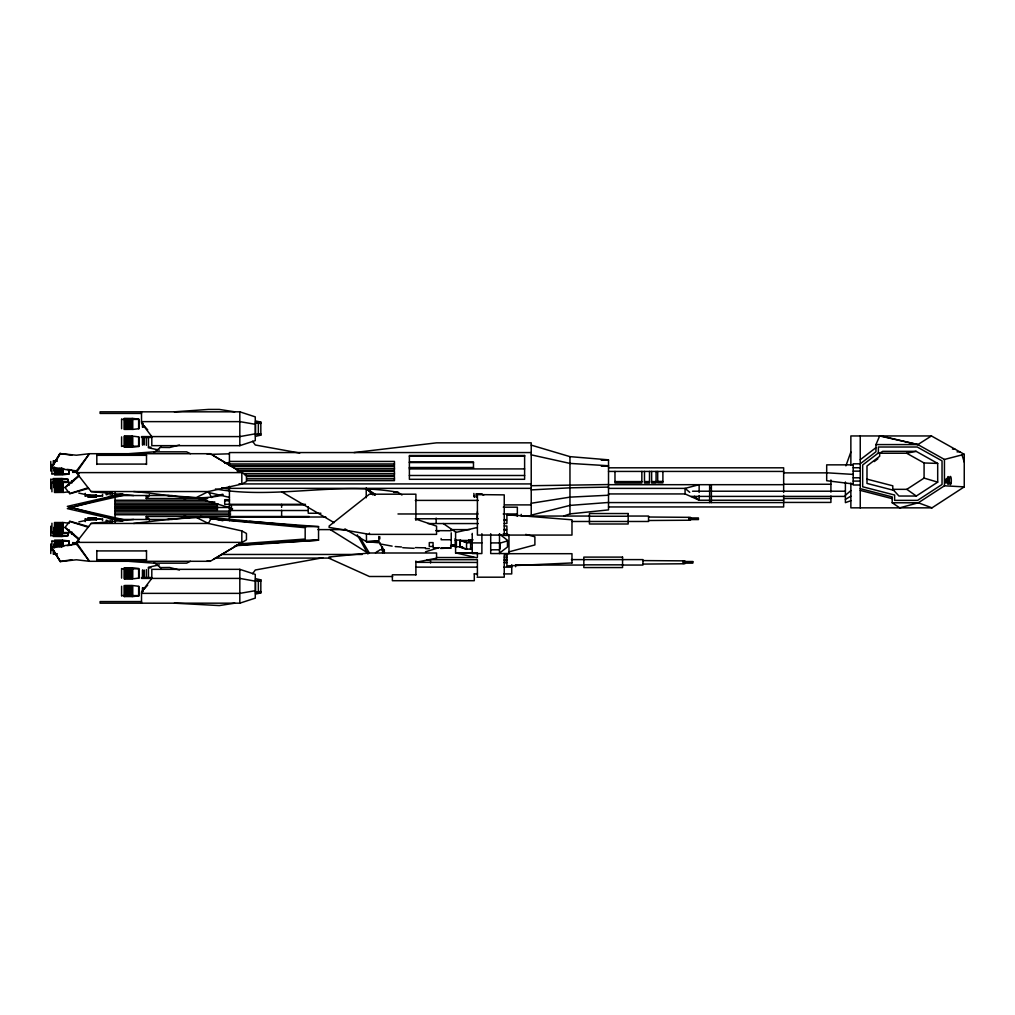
<?xml version="1.0" encoding="UTF-8"?>
<svg xmlns="http://www.w3.org/2000/svg" width="1015" height="1015" viewBox="0 0 1015 1015"><rect width="100%" height="100%" fill="white"/><g stroke="black" fill="none" stroke-linecap="round" stroke-linejoin="round"><path stroke-width="1.5" d="M384.025 550.231L382.186 549.673L382.16 546.793M239.933 445.001L239.819 445.661L151.806 445.661L151.806 436.59L141.516 423.09L141.516 411.824M845.888 465.86L850.862 452.018M860.238 485.005L853.196 485.005L853.196 463.817L860.238 463.817L875.958 451.764L875.958 444.583L879.65 435.955L917.877 444.583L944.445 459.452L964.25 454.314L964.25 486.87L931.986 507.843L850.862 507.843L850.862 483.026M382.173 549.546L382.389 546.742M211.285 518.17L222.805 520.746L223.224 519.997L211.704 517.422L208.354 523.448L91.096 523.448L76.366 542.378L76.366 544.509M79.297 473.789L76.366 472.622L89.409 453.705L76.366 455.215L59.834 453.54L51.524 467.509L76.366 471.1L89.409 453.705L210.257 453.705L246.455 475.147L246.455 481.554L241.824 484.079L208.354 491.552L91.096 491.552L76.366 472.622L76.366 470.491M51.524 468.067L60.367 453.426L51.524 467.509L54.62 467.877M252.583 573.754L255.298 569.999L322.745 557.768M149.37 495.028L146.249 498.505L207.263 498.505M144.612 588.535L147.695 585.16M149.56 495.244L146.249 498.505L146.249 495.536M78.637 475.553L64.897 487.428L69.832 493.772L88.61 488.355M845.394 495.295L850.862 490.588M65.074 487.669L79.094 476.136M375.487 552.883L377.377 551.323M378.024 551.348L379.927 549.787L382.617 549.787L382.617 552.883M329.012 526.138L369.409 494.191L415.896 494.191L415.896 520.34M154.128 452.309L161.169 446.828M499.507 553.137L507.462 547.009L507.462 540.246L499.507 534.131M860.238 459.719L876.008 447.628M874.245 461.584L877.874 458.805M213.455 455.621L238.627 470.706M866.988 479.143L892.794 485.804L892.794 489.332L906.826 489.332L924.081 478.103L937.695 482.138L937.695 463.411L916.114 451.332L882.707 451.332L879.675 453.236L879.675 456.281L866.988 465.999L866.988 483.419L894.38 490.499M892.794 489.332L898.947 496.031L916.317 496.031L937.695 482.138M964.25 486.87L944.445 485.804L918.321 502.78L899.721 507.843L892.198 502.78L892.198 496.906L860.238 488.646M875.958 444.583L917.877 444.583L931.427 435.955L964.25 454.314M79.297 541.211L76.366 542.378L89.409 561.295L76.366 543.9L51.524 547.491L60.367 561.574L76.366 559.785L89.409 561.295L210.257 561.295L246.455 539.853L246.455 533.446L241.824 530.921L208.354 523.448L196.225 517.422L167.729 519.464L133.625 523.448M845.394 499.355L850.862 496.183M190.401 561.295L186.608 563.16L153.773 563.16L128.93 561.295M118.59 494.648L67.333 508.617L122.675 521.279M850.862 500.712L845.394 502.653L845.394 481.973M563.997 515.963L569.961 513.894L608.518 509.885L608.518 459.833L569.961 456.636L531.226 445.128M141.516 601.565L100.092 601.565L100.092 603.176L239.819 603.176L255.273 598.127L255.273 574.389L239.819 569.339L151.806 569.339L151.806 578.41L141.516 591.91L141.516 603.176M506.84 541.084L500.04 543.139L500.129 548.747M69.654 493.544L88.153 487.771M425.488 551.817L438.759 547.707L436.856 547.745A419.411 381.348 0 0 1 433.075 547.796M508.972 551.843L534.892 544.928L534.892 536.821L525.745 534.385M179.465 445.001L169.645 447.514L160.421 447.412M531.226 515.138L569.961 505.407L608.518 502.463M477.405 527.483L455.595 532.482L455.595 539.143M122.675 493.721L67.333 506.384L118.59 520.352M126.545 520.378L70.175 507.475L126.545 494.622M160.421 567.588L169.645 567.486L179.465 569.999M211.285 496.83L222.805 494.254L223.224 495.003C193.776 502.095 163.225 493.633 133.625 491.552M260.83 435.156L255.577 436.31L255.577 420.946L260.83 422.088L260.83 435.156L258.356 435.156M260.83 592.912L255.577 594.054L255.577 578.69L260.83 579.844L260.83 592.912L258.356 592.912L258.356 581.138L260.83 581.138L255.577 580.656M78.815 521.913L91.21 519.223M159.317 564.873L148.469 567.22L148.469 577.028M879.675 453.236L906.661 453.236L916.114 451.332M415.896 562.247L436.564 558.237L436.564 552.997L369.409 552.997L329.012 557.007M255.273 433.824L239.819 436.59L141.516 436.59L141.516 437.478L151.806 437.478M255.273 590.705L239.819 593.369L141.516 593.369M531.226 503.262L569.961 497.134L608.518 495.231M234.757 603.176L219.303 605.574L174.39 603.176M207.136 454.136L210.257 453.705M59.834 561.46L71.849 559.798M434.712 548.252L439.305 547.643M451.535 546.045L454.593 545.639L450.559 545.639M54.62 547.123L51.524 547.491L60.367 561.574L51.524 546.933M59.289 546.565L63.945 545.994M67.041 545.626L71.697 545.068M354.019 452.563L436.564 442.845L531.226 442.845L531.226 515.506M69.223 491.768L63.095 492.491L63.095 481.478L69.223 482.188L69.223 485.132M200.336 498.505L208.138 497.756M91.096 523.448L133.625 519.464M255.577 434.344L260.83 433.862L258.356 433.862L258.356 422.088L260.83 422.088M255.577 592.088L260.83 591.618L258.356 591.618M167.729 519.464L191.594 517.422L211.704 517.422M191.594 497.845L183.728 498.505L191.556 497.908M128.93 453.705L153.773 451.84L186.608 451.84L190.401 453.705M238.741 543.926L305.172 539.041L305.172 527.724L210.156 518.728M236.229 545.398L306.454 540.196L318.545 540.196L318.545 526.607L249.563 521.431M174.39 411.824L208.506 409.426L219.303 409.426L234.757 411.824M235.011 545.74L318.545 540.196L282.487 542.289M344.922 529.005L366.478 541.667L378.823 540.881M237.028 544.941L243.296 544.573M252.697 544.027L260.538 543.571M266.805 543.203L279.353 542.479M531.226 489.902L569.961 487.822L608.518 487.099M401.94 495.028L398.07 492.351C337.729 481.275 275.737 499.672 215.459 488.964M366.428 533.839L366.478 541.667L379.153 541.16M210.473 454.377L229.428 453.807M531.226 485.716L608.518 484.548M648.56 520.505L690.454 520.226L690.454 517.346L648.56 517.016M642.952 564.074L684.846 563.756L684.846 560.864L642.952 560.584M239.819 411.824L239.819 445.661L255.273 440.611L255.273 416.873L239.819 411.824L100.092 411.824L100.092 413.435L141.516 413.435M132.204 418.51L124.68 418.421L124.68 423.115L132.204 423.115L132.204 418.421M124.68 418.7L132.204 418.7M124.68 418.967L132.204 418.967M121.597 419.398L138.636 419.398L138.636 428.457M124.68 419.449L132.204 419.449M124.68 419.766L132.204 419.639M124.68 420.299L132.204 420.299M124.68 420.844L132.204 420.844M124.68 421.504L132.204 421.504M141.516 421.631L239.819 421.631L255.273 424.295M124.68 422.139L132.204 422.139M124.68 422.392L132.204 422.392M124.68 422.862L132.204 422.862M258.356 423.382L260.83 423.382L255.577 422.912M124.68 424.993L132.204 424.993M124.68 425.716L132.204 425.716M124.68 425.869L132.204 425.869M124.68 426.351L132.204 426.351M124.68 426.516L132.204 426.516M124.68 427.011L132.204 426.871M124.68 427.404L132.204 427.404M124.68 427.556L132.204 427.556M124.68 427.67L132.204 427.67M124.68 428.038L132.204 428.038L124.68 428.203M124.68 428.508L132.204 428.508M124.68 428.888L132.204 428.888M124.68 429.142L132.204 429.142M132.204 429.345L124.68 429.434L124.68 424.739L132.204 424.739L132.204 429.434M931.427 435.955L850.862 435.955L850.862 465.035M132.204 436.26L124.68 436.171L124.68 440.865L132.204 440.865L132.204 436.171M124.68 436.45L132.204 436.45M124.68 436.716L132.204 436.716M124.68 437.097L132.204 437.097M124.68 437.567L132.204 437.389M124.68 437.934L132.204 437.934M124.68 438.049L132.204 438.201M124.68 439.089L132.204 439.254M124.68 439.888L132.204 439.736M124.68 440.142L132.204 440.142M124.68 440.611L132.204 440.611M124.68 442.743L132.204 442.743M124.68 443.212L132.204 443.212M124.68 443.466L132.204 443.466M124.68 443.618L132.204 443.618M124.68 444.101L132.204 444.101M124.68 444.76L132.204 444.76M124.68 445.154L132.204 445.154M124.68 445.306L132.204 445.306M124.68 445.839L132.204 445.839M121.597 446.207L132.204 446.257M132.432 446.207L138.636 446.207L138.636 437.148M124.68 446.638L132.204 446.638M124.68 446.892L132.204 447.095L132.204 442.489L124.68 442.489L124.68 447.095M124.68 447.184L132.204 447.184M148.469 447.196L150.981 447.196M952.451 449.074L954.874 449.074M957.044 451.853L959.847 451.853M531.226 452.563L229.428 452.563L229.428 465.593L394.454 465.593L394.454 461.432L229.428 461.432M96.818 455.316L146.503 455.316M409.388 456.255L524.615 456.255M601.286 460.239L608.518 460.239M56.853 460.734L53.833 460.734L53.833 464.299M53.833 461.026L56.853 461.026M53.833 461.292L56.853 461.292M409.388 462.003L473.485 462.003L473.485 468.08L409.388 468.08M409.388 462.548L473.485 462.548M229.428 463.957L394.454 463.957M96.818 464.083L146.503 464.083M853.196 464.857L826.692 464.857L826.692 480.717L853.196 483.965M601.286 466.164L608.518 466.164M232.575 466.393L394.454 466.393L394.454 470.275L237.294 470.275M409.388 467.522L473.485 467.522M608.518 467.814L783.656 467.814L783.656 492.453M853.196 467.737L860.238 467.737M62.549 468.423L55.026 468.423L55.026 467.446M235.721 468.537L394.454 468.537M53.833 468.676L62.549 468.854L62.549 469.615L55.026 469.615L55.026 468.854M409.388 468.917L524.615 468.917M53.833 469.323L61.357 469.323M53.833 469.869L61.357 469.869M55.026 470.288L62.549 470.288M53.833 470.402L61.357 470.402L61.357 468.181M55.026 470.77L62.549 470.77M53.833 470.82L61.357 471.201M55.026 471.023L62.549 471.176M853.196 471.138L860.238 471.138M237.294 471.366L394.454 471.366L394.454 475.477L245.148 475.477M608.518 471.429L783.656 471.429M55.026 471.658L62.549 471.658M55.026 472.318L62.549 472.318M76.366 472.622L241.824 472.622L241.824 484.079M55.026 472.863L62.549 472.863M783.656 472.863L826.197 472.863M55.026 473.51L62.549 473.396M55.026 473.713L62.549 473.713M243.575 473.637L394.454 473.637M51.93 473.764L68.969 473.764L68.969 469.831M55.026 474.195L62.549 474.195M55.026 474.449L62.549 474.449M409.388 475.489L524.615 475.489M246.721 476.53L394.454 476.53L394.454 480.628L246.721 480.628M853.196 477.799L860.238 477.799M61.357 478.484L53.833 478.572L53.833 482.937M53.833 478.776L61.357 478.776M246.721 478.788L394.454 478.788M53.833 479.042L61.357 479.042M53.833 479.41L61.357 479.41M50.75 479.461L53.846 479.461M63.133 479.461L67.789 479.461L67.789 482.239M53.833 479.841L61.357 479.841M53.833 480.361L61.357 480.361M53.833 480.526L61.357 480.526M53.833 480.92L61.357 480.92M853.196 481.085L860.238 481.085M657.707 481.415L662.897 481.415M53.833 481.567L62.549 481.757M614.976 481.579L641.848 481.579M644.487 481.579L649.499 481.579M651.63 481.579L656.071 481.579M55.026 482.024L62.549 482.024M55.026 482.404L62.549 482.404M51.93 482.442L68.969 482.442L68.969 484.193M55.026 482.823L62.549 482.823M238.918 483.927L531.226 483.927M783.656 484.257L830.917 484.257M55.026 484.561L62.549 484.561M608.518 484.688L783.656 484.688M53.833 484.802L61.357 484.802L61.357 487.073L53.833 487.073M53.833 485.056L62.549 485.043M55.026 485.195L62.549 485.195M53.833 485.538L62.549 485.449M53.833 485.779L61.357 485.779M53.833 485.931L62.549 485.919M53.833 486.426L61.357 486.426M53.833 486.591L62.549 486.604L62.549 487.365L55.026 487.365L55.026 486.604M53.833 487.619L61.357 487.619M55.026 488.037L62.549 488.037M709.637 488.075L711.375 488.075M55.026 488.52L62.549 488.52M229.428 488.355L531.226 488.355M608.518 488.38L685.062 488.38L699.145 484.688L699.145 492.453M55.026 488.773L62.549 488.926M55.026 489.573L62.549 489.408M55.026 489.928L62.549 489.928M55.026 490.067L62.549 490.067M55.026 490.613L62.549 490.461M55.026 490.714L62.549 490.714M709.637 490.664L711.375 490.664M55.026 491.26L62.549 491.095M692.535 491.209L709.815 491.209M711.375 491.209L845.394 491.209M55.026 491.565L62.549 491.565M55.026 491.945L62.549 491.945M55.026 492.199L62.549 492.199M393.668 492.351L398.07 492.351M608.518 493.937L685.062 493.937L699.145 500.23L709.637 500.23M88.368 495.637L95.892 495.637M115.101 495.536L172.41 495.536M99.99 495.777L91.21 495.777L78.815 493.087M85.285 496.005L102.312 496.005L102.312 495.104M88.368 496.436L95.892 496.436M690.961 496.398L709.815 496.398M711.375 496.398L845.394 496.398M88.368 496.69L95.892 496.69M783.656 498.505L830.917 498.505M229.466 499.697L224.708 499.697L224.708 504.315L305.464 504.315M115.101 500.243L206.882 500.243M711.375 500.23L783.656 500.23M415.313 500.395L478.331 500.395M224.708 500.763L229.466 500.763M115.101 501.943L214.799 501.943M783.656 502.425L830.917 502.425L830.917 496.043M608.518 502.577L783.656 502.577M892.198 502.78L918.321 502.78L931.986 507.843M115.101 503.871L217.959 503.871M115.101 504.709L217.4 504.709L217.4 510.291L115.101 510.291M229.428 504.899L305.109 504.899M504.506 504.899L531.226 504.899M115.101 506.307L217.4 506.307M608.518 506.954L783.656 506.954L783.656 495.333M503.3 507.183L517.346 507.183L517.346 516.369M115.101 507.5L229.897 507.5M115.101 508.693L217.4 508.693M229.428 508.896L232.6 508.896M308.243 510.52L231.471 510.52L231.471 506.003M115.101 511.129L230.621 511.129M477.405 511.712L477.063 518.767M115.101 513.057L230.621 513.057M320.905 513.247L308.243 513.247L308.243 506.739M397.982 513.971L478.078 513.971M503.212 513.971L517.346 513.971M115.101 514.757L230.621 514.757M589.436 516.051L521.228 516.051L521.228 514.339M628.171 516.051L648.56 516.051L648.56 521.482L572.384 521.482M589.436 516.254L628.171 516.254M309.283 516.495L146.249 516.495L146.249 519.464M229.428 517.016L325.853 517.016M88.368 518.107L95.892 518.018L95.892 519.896L88.368 519.896L88.368 518.018M688.779 517.942L698.422 517.942L698.422 519.578L688.779 519.578M88.368 518.31L95.892 518.31M88.368 518.564L95.892 518.564M415.262 518.767L478.319 518.767M85.285 518.995L102.312 518.995L102.312 519.896M88.368 519.046L95.892 519.046M88.368 519.363L99.99 519.223M688.779 519.236L698.422 519.236M115.101 519.464L172.41 519.464M504.239 519.655L506.904 519.655L506.904 514.783L517.346 515.582M504.239 520.403L506.904 520.403L506.904 523.461L504.239 523.461M55.026 522.801L62.549 522.801M55.026 523.055L62.549 523.055M55.026 523.436L62.549 523.436M427.911 523.562L478.331 523.562M62.549 523.74L55.026 523.854L62.549 523.905M55.026 524.286L62.549 524.286M55.026 524.933L62.549 525.072M55.026 525.427L62.549 525.427M55.026 525.592L62.549 525.592M55.026 526.075L62.549 526.075M504.239 525.973L506.904 525.973L506.904 529.386L504.239 529.386M55.026 526.227L62.549 526.227M55.026 526.481L62.549 526.481M260.83 522.852L306.454 526.607L318.545 526.607M55.026 526.963L62.549 526.963M53.833 527.381L61.357 527.381M53.833 527.927L61.357 527.927L61.357 530.198L53.833 530.198M53.833 528.409L62.549 528.396L62.549 527.635L55.026 527.635L55.026 528.396M53.833 528.574L61.357 528.574M53.833 529.069L62.549 529.081M53.833 529.221L61.357 529.221M53.833 529.462L62.549 529.551M317.911 529.614L346.356 529.614M450.647 529.614L469.602 529.614M53.833 529.944L62.549 529.805M504.239 530.147L506.904 530.147L506.904 533.205M55.026 530.439L62.549 530.439M451.218 530.731L436.856 530.642M55.026 532.177L62.549 532.177M55.026 532.494L62.549 532.494M51.93 532.558L68.969 532.558L68.969 530.807M55.026 532.976L62.549 532.976M55.026 533.243L62.549 533.243M53.833 533.433L62.549 533.433L62.549 531.644L55.026 531.644L55.026 533.522M503.288 533.712L507.551 533.712M53.833 534.08L61.357 534.08M329.012 527.356L369.409 534.372L436.564 534.372L436.564 526.138L415.896 519.109M53.833 534.474L61.357 534.639M53.833 535.159L61.357 535.159M506.904 535.07L571.978 535.07L571.978 519.807L506.904 514.58M504.328 535.425L508.972 535.425M50.75 535.539L61.357 535.59M63.133 535.539L67.789 535.539L67.789 532.761M53.833 535.958L61.357 535.958M53.833 536.225L61.357 536.225M61.357 536.516L53.833 536.428L53.833 532.063M450.723 539.764L441.157 539.739L441.157 538.521M468.676 539.853L473.066 539.853M455.202 540.259L456.395 540.259M55.026 540.551L62.549 540.551M55.026 540.805L62.549 540.805M55.026 541.185L62.549 541.185M51.93 541.236L68.969 541.236L68.969 545.169M55.026 541.604L62.549 541.49M55.026 542.137L62.549 542.137M76.366 542.378L241.824 542.378L241.824 530.921M470.605 542.606L468.613 540.462L460.264 540.462L466.583 542.606L470.795 542.606M55.026 542.682L62.549 542.682M472.229 542.911L481.884 542.911M490.702 542.911L499.507 542.911M55.026 543.342L62.549 543.342M55.026 543.824L62.549 543.824M55.026 543.977L62.549 543.977M53.833 544.18L62.549 544.23M53.833 544.598L62.549 544.712M455.202 544.75L451.218 544.75L451.218 532.837M53.833 545.131L61.357 545.131M53.833 545.677L61.357 545.677M451.218 546.172L455.202 546.172M53.833 546.324L61.357 546.324M62.549 546.577L55.026 546.577L55.026 547.554M456.395 546.742L462.536 546.742M441.157 547.796L450.723 547.796M440.65 548.455L451.218 547.973M470.795 549.09L466.583 549.09L460.264 546.933M490.702 549.8L499.507 549.8M96.818 550.917L146.503 550.917M382.617 551.323L384.33 551.323M472.229 553.226L455.595 553.226L455.595 547.453M53.833 553.708L56.853 553.708M53.833 553.974L56.853 553.974M53.833 554.165L56.853 554.165M221.651 554.456L362.304 554.456M506.904 554.901L504.239 554.901L504.239 577.192L477.063 577.192M504.239 557.095L506.904 557.095M477.405 557.324L477.405 552.845L455.595 552.845L477.063 557.844M436.475 557.539L474.297 557.539M215.332 558.085L330.7 558.085M504.239 559.278L506.904 559.278M96.818 559.684L146.503 559.684M427.112 559.709L477.405 559.709L477.405 562.45L417.495 562.335M571.432 559.608L642.952 559.608L642.952 565.051L622.563 565.051M504.239 560.47L506.904 560.47M683.171 561.511L692.814 561.511L692.814 563.147L683.171 563.147M684.554 561.853L692.814 561.853M504.239 562.437L506.904 562.437M504.239 562.665L506.904 562.665M583.828 564.835L622.563 564.835M515.62 565.051L583.828 565.051M415.922 567.131L477.177 567.131M503.871 567.131L511.725 567.131M124.68 567.816L132.204 567.816M148.469 567.804L150.981 567.804M124.68 568.108L132.204 568.108M124.68 568.362L132.204 568.362M121.597 568.793L132.204 568.743M132.432 568.793L138.636 568.793L138.636 577.852M124.68 569.161L132.204 569.161M124.68 569.694L132.204 569.694M124.68 569.846L132.204 569.846M124.68 570.24L132.204 570.24M124.68 570.899L132.204 570.899M124.68 571.382L132.204 571.382M124.68 571.534L132.204 571.534M124.68 571.788L132.204 571.788M124.68 572.257L132.204 572.257M477.405 573.082L477.063 573.919M474.297 573.919L477.405 573.919M503.935 573.919L511.725 573.919L511.725 564.733M124.68 574.389L132.204 574.389M415.896 574.807L392.374 574.807L392.374 580.707L474.297 580.707L474.297 573.716M124.68 574.858L132.204 574.858M124.68 575.112L132.204 575.112M124.68 575.264L132.204 575.264M124.68 575.746L132.204 575.746M124.68 575.911L132.204 575.911M392.653 576.495L369.409 576.495L329.012 558.237M124.68 576.799L132.204 576.799M124.68 576.951L132.204 577.066M124.68 577.433L132.204 577.484M151.806 577.522L141.516 577.522L141.516 578.41L239.819 578.41L255.273 581.176M124.68 577.611L132.204 577.611M124.68 577.903L132.204 577.903M124.68 578.284L132.204 578.284M124.68 578.55L132.204 578.55M124.68 578.74L132.204 578.829L132.204 574.135L124.68 574.135L124.68 578.829M258.356 579.844L260.83 579.844M124.68 585.655L132.204 585.655M124.68 585.858L132.204 585.858M124.68 586.112L132.204 586.112M124.68 586.492L132.204 586.492M124.68 586.797L132.204 586.797M124.68 586.911L132.204 586.962M124.68 587.444L132.204 587.33M124.68 587.596L132.204 587.596M124.68 587.99L132.204 588.129M124.68 588.484L132.204 588.484M124.68 588.649L132.204 588.649M124.68 589.131L132.204 589.131M124.68 589.284L132.204 589.284M124.68 590.007L132.204 590.007M124.68 592.138L132.204 592.138M124.68 592.608L132.204 592.608M124.68 592.861L132.204 592.861M124.68 593.014L132.204 593.014M124.68 593.496L132.204 593.496M124.68 594.156L132.204 594.156M124.68 594.701L132.204 594.701M124.68 595.234L132.204 595.234M124.68 595.361L132.204 595.361M121.597 595.602L138.636 595.602L138.636 586.543M124.68 596.033L132.204 596.033M124.68 596.3L132.204 596.3M124.68 596.49L132.204 596.49M425.488 548.607L429.282 548.633M224.696 462.98L229.428 463.106M224.696 463.259L229.428 463.398M906.661 453.236L924.081 462.98L937.695 463.411M414.12 548.328L402.765 547.707M826.692 472.787L853.196 474.411M608.518 465.758L569.961 463.411L531.226 454.847M167.729 495.536L196.225 497.578L208.354 491.552L211.704 497.578M191.556 517.092L183.728 516.495L191.594 517.155M227.614 519.794L232.321 520.137M238.588 520.619L246.429 521.202M210.473 518.703L246.67 521.685M249.817 521.938L257.683 522.585M284.631 492.059L281.624 491.793L334.151 522.674M366.478 541.667L380.282 542.898M91.096 491.552L133.625 495.536M200.336 516.495L306.454 526.607M69.223 523.232L63.095 522.509L63.095 533.522L69.223 532.812L69.223 529.868M59.289 468.435L63.945 469.006M67.041 469.374L71.697 469.932M392.12 546.133L379.8 543.888L384.33 550.434M59.834 453.54L71.849 455.202M207.136 560.864L210.257 561.295M299.755 453.058L255.298 445.001L252.583 441.246M221.663 487.758L229.428 489.205M159.317 450.127L148.469 447.78L148.469 437.973M881.134 435.955L917.877 444.583M208.062 492.338L229.428 497.388M860.238 490.385L892.122 498.619M88.61 526.645L69.832 521.228L64.897 527.572L78.637 539.447M196.403 497.769L229.428 507.64M435.803 530.566L438.759 531.479M69.654 521.456L88.153 527.229M330.471 529.703L367.557 552.807M366.25 497.769L366.199 488.355L375.334 494.432M238.627 544.294L213.455 559.379M443.212 523.499L456.103 532.393M906.826 489.332L916.317 496.031M372.886 494.889L366.199 488.355L374.941 495.054M154.128 562.691L161.169 568.172M366.199 488.355L374.852 495.168M65.074 527.331L79.094 538.864M689.756 492.326L685.062 488.38L685.062 493.937M694.45 496.284L699.145 500.23L699.145 495.561M149.56 519.756L146.249 516.495L149.37 519.972M483.165 495.079L481.859 493.759L476.086 493.759L476.086 496.995M144.612 426.465L147.695 429.84M359.754 537.011L369.397 553.112M357.28 534.842L367.925 553.987M474.474 497.299L473.84 495.548M961.992 454.898L964.25 462.091M239.933 569.999L239.819 569.339L239.819 603.176M944.445 459.452L944.445 485.804M924.081 462.98L924.081 478.103M860.238 435.955L860.238 507.843M830.917 479.981L830.917 492.123M711.375 484.688L711.375 502.565M709.637 484.688L709.637 502.565M688.779 517.51L688.779 520.023M683.171 561.079L683.171 563.591M662.897 471.429L662.897 482.861L657.707 482.861L657.707 471.429M656.071 471.429L656.071 483.026L651.63 483.026L651.63 471.429M649.499 471.429L649.499 483.026L644.487 483.026L644.487 471.429M641.848 471.429L641.848 483.026L614.976 483.026L614.976 471.429M569.961 456.636L569.961 513.894M515.62 564.835L515.62 566.751M508.972 535.273L508.972 553.556L490.702 553.556L490.702 533.712M499.507 533.712L499.507 553.556M481.884 533.712L481.884 553.556L472.229 553.556L472.229 534.753M477.405 562.817L477.405 575.746M476.999 493.759L476.999 496.995M474.424 496.995L473.84 493.455M472.229 533.382L472.229 534.423M470.795 540.056L470.795 543.672M470.795 548.087L470.795 549.153M470.605 549.293L470.605 542.403L466.583 542.403L460.264 540.259L460.264 547.148M466.545 542.467L466.545 549.356L460.036 547.148L460.036 540.107L456.395 540.107L456.395 547.148L455.202 547.148L455.202 538.635M451.218 545.182L451.218 546.349M436.158 518.081L436.158 523.194M430.55 560.534L430.55 563.02M415.896 561.016L415.896 574.909M384.33 549.978L384.33 552.883M379.8 536.745L379.8 538.965M378.773 536.478L378.773 539.409M369.409 533.154L369.409 534.372M281.624 504.341L281.624 507.373M281.624 510.241L281.624 517.016M229.428 486.337L229.428 520.733M146.503 464.464L146.503 454.936L96.818 454.936L96.818 464.464M146.503 550.536L146.503 560.064L96.818 560.064L96.818 550.536M146.388 437.973L146.388 445.382M146.388 569.618L146.388 577.028M144.32 425.881L144.32 427.125M144.32 438.48L144.32 444.875M144.32 570.125L144.32 576.52M144.32 587.875L144.32 589.119M143.026 423.509L143.026 427.125M143.026 438.48L143.026 444.875M143.026 570.125L143.026 576.52M143.026 587.875L143.026 591.491M142.455 422.671L142.455 427.163M142.455 438.442L142.455 444.913M142.455 570.087L142.455 576.558M142.455 587.837L142.455 592.329M132.204 596.579L132.204 591.885L124.68 591.885L124.68 596.579M124.135 418.421L124.135 429.434M124.135 436.171L124.135 447.184M124.135 567.816L124.135 578.829M124.135 585.566L124.135 596.579M121.597 419.132L121.597 428.723M121.597 436.881L121.597 446.46M121.597 568.54L121.597 578.119M121.597 586.277L121.597 595.868M115.101 492.567L115.101 522.433M112.158 492.706L112.158 495.18M112.158 519.82L112.158 522.294M110.064 492.909L110.064 495.18M110.064 519.82L110.064 522.091M108.009 494.026L108.009 494.673M108.009 520.327L108.009 520.974M106.715 494.026L106.715 494.673M106.715 520.327L106.715 520.974M106.144 494.064L106.144 494.711M106.144 520.289L106.144 520.936M102.566 494.419L102.566 496.259M102.566 518.741L102.566 520.581M96.438 494.851L96.438 496.982M96.438 518.018L96.438 520.149M87.823 494.851L87.823 496.982M87.823 518.018L87.823 520.149M85.285 493.328L85.285 496.272M85.285 518.728L85.285 521.672M74.666 470.465L74.666 472.419M74.666 542.581L74.666 544.535M73.372 470.465L73.372 472.419M73.473 480.805L73.473 481.44M73.473 533.56L73.473 534.195M73.372 542.581L73.372 544.535M72.801 470.478L72.801 472.47M72.801 542.53L72.801 544.522M72.179 480.805L72.179 482.759M72.179 532.241L72.179 534.195M71.608 480.755L71.608 482.747M71.608 532.253L71.608 534.245M69.223 469.869L69.223 474.018L63.095 474.741L63.095 468.511M69.223 545.131L69.223 540.982L63.095 540.259L63.095 546.489M68.03 482.15L68.03 479.207L61.915 478.484L61.915 481.871M68.03 532.85L68.03 535.793L61.915 536.516L61.915 533.129M61.915 468.372L61.915 471.379M61.915 484.726L61.915 487.378M61.915 527.622L61.915 530.274M61.915 543.621L61.915 546.628M61.357 478.572L61.357 481.567M61.357 533.433L61.357 536.428M61.357 544.598L61.357 546.819M54.48 467.103L54.48 474.741M54.48 481.478L54.48 492.491M54.48 522.509L54.48 533.522M54.48 540.259L54.48 547.897M53.833 550.701L53.833 554.266M53.288 460.734L53.288 464.121M53.288 478.484L53.288 483.267M53.288 531.733L53.288 536.516M53.288 550.879L53.288 554.266M51.93 464.439L51.93 474.018M51.93 482.188L51.93 491.768M51.93 523.232L51.93 532.812M51.93 540.982L51.93 550.561M50.75 461.457L50.75 471.036M50.75 479.207L50.75 488.786M50.75 526.214L50.75 535.793M50.75 543.964L50.75 553.543M425.488 547.796A419.411 381.348 0 0 1 415.389 547.593M401.509 546.971A419.411 381.348 0 0 1 395.203 546.552M945.473 480.298C945.967 488.71 947.249 474.741 945.473 480.298M878.381 452.969L862.661 465.01L862.661 486.769L894.621 495.028L894.621 500.37L917.611 500.37L942.034 484.485L942.034 460.861L917.243 447.006L878.381 447.006L878.381 452.969M138.877 428.711L132.762 429.434L132.762 418.421L138.877 419.144L138.877 428.711M138.877 446.46L132.762 447.184L132.762 436.171L138.877 436.894L138.877 446.46M138.877 578.106L132.762 578.829L132.762 567.816L138.877 568.54L138.877 578.106M138.877 595.856L132.762 596.579L132.762 585.566L138.877 586.289L138.877 595.856M571.978 562.944L506.904 565.926L506.904 553.695L571.978 553.695L571.978 562.944M433.075 546.463L429.282 546.489L429.282 542.619L433.075 542.606L433.075 546.463M132.204 423.547L124.68 423.547L124.68 424.308L132.204 424.308L132.204 423.547M132.204 438.594L124.68 438.594L132.204 438.734M132.204 441.297L124.68 441.297L124.68 442.058L132.204 442.058L132.204 441.297M524.615 455.494L409.388 455.494L409.388 479.296L524.615 479.296L524.615 455.494M62.549 470.047L55.026 470.047L55.026 474.741L62.549 474.652L62.549 470.047M62.549 481.567L55.026 481.478L55.026 483.356L62.549 483.356L62.549 481.478M62.549 483.901L55.026 483.901L55.026 486.172L62.549 486.172L62.549 483.901M62.549 487.796L55.026 487.796L55.026 492.491L62.549 492.402L62.549 487.796M484.206 494.66L477.405 494.66L477.405 535.07L504.239 535.07L504.239 494.876L484.206 494.66M95.892 495.104L88.368 495.104L88.368 496.982L95.892 496.982L95.892 495.104M628.171 513.539L589.436 513.539L589.436 523.994L628.171 523.994L628.171 513.539M62.549 522.509L55.026 522.509L55.026 527.204L62.549 527.204L62.549 522.509M62.549 524.387L55.026 524.387L62.549 524.539M62.549 528.828L55.026 528.828L55.026 531.099L62.549 531.099L62.549 528.828M62.549 540.259L55.026 540.348L55.026 544.953L62.549 544.953L62.549 540.259M62.549 545.385L55.026 545.385L55.026 546.146L62.549 546.146L62.549 545.385M622.563 557.108L583.828 557.108L583.828 567.563L622.563 567.563L622.563 557.108M132.204 567.905L124.68 567.905L124.68 572.511L132.204 572.511L132.204 567.905M132.204 572.942L124.68 572.942L124.68 573.703L132.204 573.703L132.204 572.942M132.204 576.266L124.68 576.266L132.204 576.406M132.204 585.566L124.68 585.566L124.68 590.261L132.204 590.261L132.204 585.566M132.204 590.692L124.68 590.692L124.68 591.453L132.204 591.453L132.204 590.692M951.144 482.924A4.073 0.939 -90 0 0 950.497 476.454A4.073 0.939 -90 0 0 949.52 482.15A4.073 0.939 -90 0 0 951.144 482.924M948.835 482.772A3.895 0.901 -90 0 0 948.213 476.593A3.895 0.901 -90 0 0 947.287 482.024A3.895 0.901 -90 0 0 948.835 482.772"/></g></svg>
